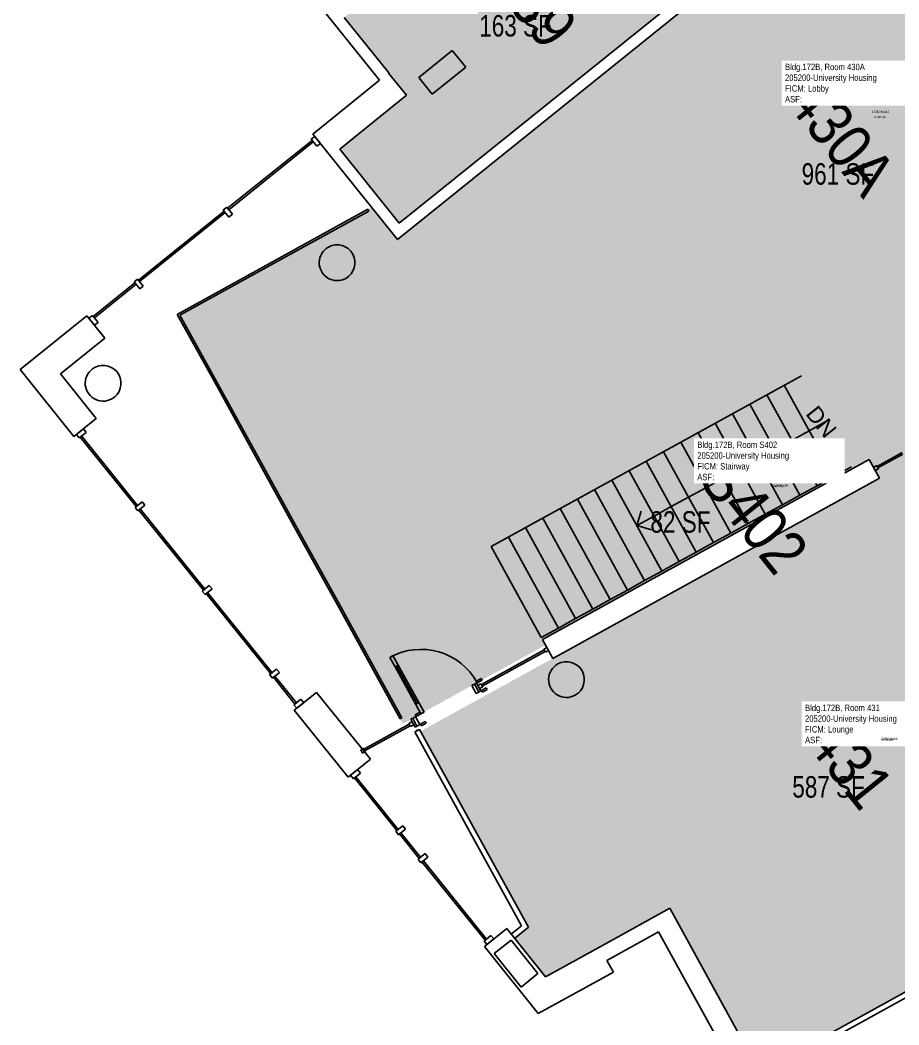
# Model space of a CAD drawing. Header units: inches. Extents: x 69233640 to 69235957, y 27660565 to 27663170.
# Drawn here: x 69234249 to 69234740, y 27661370 to 27661932 of the extents above; entities that cross this region are included whole.
import ezdxf
from ezdxf.enums import TextEntityAlignment as Align

# ---------------------------------------------------------------- set-up
doc = ezdxf.new("R2010")
doc.units = ezdxf.units.IN
doc.header["$LTSCALE"] = 100
doc.header["$MEASUREMENT"] = 0
for name, color, linetype in [('A-COLS', 5, 'CONTINUOUS'), ('A-DOOR', 2, 'CONTINUOUS'), ('A-FLOR', 3, 'CONTINUOUS'), ('A-GLAZ', 1, 'CONTINUOUS'), ('A-IDEN-RNUM', 7, 'CONTINUOUS'), ('A-IDEN-SNUM', 4, 'CONTINUOUS'), ('A-IDEN-VNUM', 4, 'CONTINUOUS'), ('A-WALL', 5, 'CONTINUOUS'), ('AREA-TEXT', 3, 'CONTINUOUS'), ('Rooms-Category-Color', 7, 'CONTINUOUS'), ('Rooms-College-Color', 7, 'CONTINUOUS'), ('Rooms-Department-Color', 7, 'CONTINUOUS'), ('Rooms-Division-Color', 7, 'CONTINUOUS'), ('Rooms-Information', 7, 'CONTINUOUS')]:
    doc.layers.add(name, color=color, linetype=linetype)
doc.styles.add('Arial', font='arial.ttf')
doc.styles.add('CP_AREA', font='arial.ttf', dxfattribs={"height": 15})
doc.styles.add('CP_ROOMSNUMBER', font='arial.ttf', dxfattribs={"height": 1})
doc.styles.add('CP_ROOMVNUMBER', font='arial.ttf', dxfattribs={"width": 0.85, "height": 0.075})

msp = doc.modelspace()

# ---------------------------------------------------------------- hatches: boundary and pattern name
at = {"layer": 'Rooms-Category-Color', "true_color": 0xadadad}
for points in [[(69234463.15, 27661538.79), (69234470.21, 27661542.67), (69234542.95, 27661582.76), (69234541.26, 27661585.82), (69234541.11, 27661585.82), (69234512.52, 27661637.78), (69234685.99, 27661733.23), (69234714.59, 27661681.34), (69234723.87, 27661686.45), (69234726.76, 27661681.2), (69234780.96, 27661711.11), (69234747.61, 27661771.71), (69234748.51, 27661772.2), (69234747.97, 27661773.19), (69234748.05, 27661773.24), (69234747.57, 27661774.11), (69234852.24, 27661831.7), (69234855.41, 27661833.45), (69234855.47, 27661833.48), (69234947.66, 27661884.2), (69234947.66, 27661884.2), (69235027.65, 27661928.21), (69235028.21, 27661928.49), (69235084.02, 27661956.92), (69235025.86, 27662062.59), (69234973.3, 27662033.67), (69234973.48, 27662033.34), (69234935.91, 27662012.67), (69234917.12, 27662036.03), (69234773.43, 27661922.69), (69234765.87, 27661932.09), (69234705.64, 27662006.94), (69234661.05, 27661971.07), (69234656.36, 27661967.29), (69234460.22, 27661809.45), (69234445.72, 27661827.47), (69234337.06, 27661767.59)], [(69234609.07, 27661937.56), (69234649.76, 27661970.3), (69234622.13, 27662004.65), (69234619.4, 27662002.46), (69234578.78, 27662052.94), (69234521.04, 27662006.48), (69234519, 27662004.84), (69234518.95, 27662004.8), (69234430.36, 27661933.52), (69234465.31, 27661890.08), (69234427.9, 27661859.98), (69234428.53, 27661859.2), (69234451.43, 27661830.74), (69234461.21, 27661818.59)], [(69234512.52, 27661637.78), (69234541.11, 27661585.82), (69234541.26, 27661585.82), (69234714.56, 27661681.32), (69234685.99, 27661733.23)]]:
    msp.add_hatch(color=253, dxfattribs=at).paths.add_polyline_path(points)
at = {"layer": 'Rooms-Category-Color', "true_color": 0xffe090}
msp.add_hatch(color=41, dxfattribs=at).paths.add_polyline_path([(69234908.49, 27661479.37), (69234805.75, 27661666.1), (69234800.31, 27661675.98), (69234800.29, 27661675.97), (69234796.3, 27661683.22), (69234780.96, 27661711.11), (69234726.76, 27661681.2), (69234729.66, 27661675.94), (69234547.05, 27661575.31), (69234473.05, 27661534.54), (69234533.4, 27661425.02), (69234525.63, 27661418.77), (69234542.9, 27661397.31), (69234573.15, 27661413.95), (69234573.15, 27661413.95), (69234604.91, 27661431.43), (69234612.47, 27661435.58), (69234662.77, 27661344.17)])
at = {"layer": 'Rooms-College-Color', "true_color": 0xadadad}
for points in [[(69234463.15, 27661538.79), (69234470.21, 27661542.67), (69234542.95, 27661582.76), (69234541.26, 27661585.82), (69234541.11, 27661585.82), (69234512.52, 27661637.78), (69234685.99, 27661733.23), (69234714.59, 27661681.34), (69234723.87, 27661686.45), (69234726.76, 27661681.2), (69234780.96, 27661711.11), (69234747.61, 27661771.71), (69234748.51, 27661772.2), (69234747.97, 27661773.19), (69234748.05, 27661773.24), (69234747.57, 27661774.11), (69234852.24, 27661831.7), (69234855.41, 27661833.45), (69234855.47, 27661833.48), (69234947.66, 27661884.2), (69234947.66, 27661884.2), (69235027.65, 27661928.21), (69235028.21, 27661928.49), (69235084.02, 27661956.92), (69235025.86, 27662062.59), (69234973.3, 27662033.67), (69234973.48, 27662033.34), (69234935.91, 27662012.67), (69234917.12, 27662036.03), (69234773.43, 27661922.69), (69234765.87, 27661932.09), (69234705.64, 27662006.94), (69234661.05, 27661971.07), (69234656.36, 27661967.29), (69234460.22, 27661809.45), (69234445.72, 27661827.47), (69234337.06, 27661767.59)], [(69234609.07, 27661937.56), (69234649.76, 27661970.3), (69234622.13, 27662004.65), (69234619.4, 27662002.46), (69234578.78, 27662052.94), (69234521.04, 27662006.48), (69234519, 27662004.84), (69234518.95, 27662004.8), (69234430.36, 27661933.52), (69234465.31, 27661890.08), (69234427.9, 27661859.98), (69234428.53, 27661859.2), (69234451.43, 27661830.74), (69234461.21, 27661818.59)], [(69234512.52, 27661637.78), (69234541.11, 27661585.82), (69234541.26, 27661585.82), (69234714.56, 27661681.32), (69234685.99, 27661733.23)], [(69234908.49, 27661479.37), (69234805.75, 27661666.1), (69234800.31, 27661675.98), (69234800.29, 27661675.97), (69234796.3, 27661683.22), (69234780.96, 27661711.11), (69234726.76, 27661681.2), (69234729.66, 27661675.94), (69234547.05, 27661575.31), (69234473.05, 27661534.54), (69234533.4, 27661425.02), (69234525.63, 27661418.77), (69234542.9, 27661397.31), (69234573.15, 27661413.95), (69234573.15, 27661413.95), (69234604.91, 27661431.43), (69234612.47, 27661435.58), (69234662.77, 27661344.17)]]:
    msp.add_hatch(color=253, dxfattribs=at).paths.add_polyline_path(points)
at = {"layer": 'Rooms-Department-Color', "true_color": 0xacacac}
for points in [[(69234463.15, 27661538.79), (69234470.21, 27661542.67), (69234542.95, 27661582.76), (69234541.26, 27661585.82), (69234541.11, 27661585.82), (69234512.52, 27661637.78), (69234685.99, 27661733.23), (69234714.59, 27661681.34), (69234723.87, 27661686.45), (69234726.76, 27661681.2), (69234780.96, 27661711.11), (69234747.61, 27661771.71), (69234748.51, 27661772.2), (69234747.97, 27661773.19), (69234748.05, 27661773.24), (69234747.57, 27661774.11), (69234852.24, 27661831.7), (69234855.41, 27661833.45), (69234855.47, 27661833.48), (69234947.66, 27661884.2), (69234947.66, 27661884.2), (69235027.65, 27661928.21), (69235028.21, 27661928.49), (69235084.02, 27661956.92), (69235025.86, 27662062.59), (69234973.3, 27662033.67), (69234973.48, 27662033.34), (69234935.91, 27662012.67), (69234917.12, 27662036.03), (69234773.43, 27661922.69), (69234765.87, 27661932.09), (69234705.64, 27662006.94), (69234661.05, 27661971.07), (69234656.36, 27661967.29), (69234460.22, 27661809.45), (69234445.72, 27661827.47), (69234337.06, 27661767.59)], [(69234609.07, 27661937.56), (69234649.76, 27661970.3), (69234622.13, 27662004.65), (69234619.4, 27662002.46), (69234578.78, 27662052.94), (69234521.04, 27662006.48), (69234519, 27662004.84), (69234518.95, 27662004.8), (69234430.36, 27661933.52), (69234465.31, 27661890.08), (69234427.9, 27661859.98), (69234428.53, 27661859.2), (69234451.43, 27661830.74), (69234461.21, 27661818.59)], [(69234512.52, 27661637.78), (69234541.11, 27661585.82), (69234541.26, 27661585.82), (69234714.56, 27661681.32), (69234685.99, 27661733.23)]]:
    msp.add_hatch(color=253, dxfattribs=at).paths.add_polyline_path(points)
at = {"layer": 'Rooms-Department-Color', "true_color": 0x604aed}
msp.add_hatch(color=173, dxfattribs=at).paths.add_polyline_path([(69234908.49, 27661479.37), (69234805.75, 27661666.1), (69234800.31, 27661675.98), (69234800.29, 27661675.97), (69234796.3, 27661683.22), (69234780.96, 27661711.11), (69234726.76, 27661681.2), (69234729.66, 27661675.94), (69234547.05, 27661575.31), (69234473.05, 27661534.54), (69234533.4, 27661425.02), (69234525.63, 27661418.77), (69234542.9, 27661397.31), (69234573.15, 27661413.95), (69234573.15, 27661413.95), (69234604.91, 27661431.43), (69234612.47, 27661435.58), (69234662.77, 27661344.17)])
at = {"layer": 'Rooms-Division-Color', "true_color": 0xadadad}
for points in [[(69234463.15, 27661538.79), (69234470.21, 27661542.67), (69234542.95, 27661582.76), (69234541.26, 27661585.82), (69234541.11, 27661585.82), (69234512.52, 27661637.78), (69234685.99, 27661733.23), (69234714.59, 27661681.34), (69234723.87, 27661686.45), (69234726.76, 27661681.2), (69234780.96, 27661711.11), (69234747.61, 27661771.71), (69234748.51, 27661772.2), (69234747.97, 27661773.19), (69234748.05, 27661773.24), (69234747.57, 27661774.11), (69234852.24, 27661831.7), (69234855.41, 27661833.45), (69234855.47, 27661833.48), (69234947.66, 27661884.2), (69234947.66, 27661884.2), (69235027.65, 27661928.21), (69235028.21, 27661928.49), (69235084.02, 27661956.92), (69235025.86, 27662062.59), (69234973.3, 27662033.67), (69234973.48, 27662033.34), (69234935.91, 27662012.67), (69234917.12, 27662036.03), (69234773.43, 27661922.69), (69234765.87, 27661932.09), (69234705.64, 27662006.94), (69234661.05, 27661971.07), (69234656.36, 27661967.29), (69234460.22, 27661809.45), (69234445.72, 27661827.47), (69234337.06, 27661767.59)], [(69234609.07, 27661937.56), (69234649.76, 27661970.3), (69234622.13, 27662004.65), (69234619.4, 27662002.46), (69234578.78, 27662052.94), (69234521.04, 27662006.48), (69234519, 27662004.84), (69234518.95, 27662004.8), (69234430.36, 27661933.52), (69234465.31, 27661890.08), (69234427.9, 27661859.98), (69234428.53, 27661859.2), (69234451.43, 27661830.74), (69234461.21, 27661818.59)], [(69234512.52, 27661637.78), (69234541.11, 27661585.82), (69234541.26, 27661585.82), (69234714.56, 27661681.32), (69234685.99, 27661733.23)]]:
    msp.add_hatch(color=253, dxfattribs=at).paths.add_polyline_path(points)
at = {"layer": 'Rooms-Division-Color', "true_color": 0x604aed}
msp.add_hatch(color=173, dxfattribs=at).paths.add_polyline_path([(69234908.49, 27661479.37), (69234805.75, 27661666.1), (69234800.31, 27661675.98), (69234800.29, 27661675.97), (69234796.3, 27661683.22), (69234780.96, 27661711.11), (69234726.76, 27661681.2), (69234729.66, 27661675.94), (69234547.05, 27661575.31), (69234473.05, 27661534.54), (69234533.4, 27661425.02), (69234525.63, 27661418.77), (69234542.9, 27661397.31), (69234573.15, 27661413.95), (69234573.15, 27661413.95), (69234604.91, 27661431.43), (69234612.47, 27661435.58), (69234662.77, 27661344.17)])

# ---------------------------------------------------------------- linework, layer by layer
at = {"layer": 'A-COLS', "lineweight": -3}
for p, q in [((69234490.77, 27661915.06), (69234472.07, 27661900.02)), ((69234498.3, 27661905.71), (69234490.77, 27661915.06)), ((69234479.6, 27661890.67), (69234498.3, 27661905.71)), ((69234472.07, 27661900.02), (69234479.6, 27661890.67)), ((69234523.64, 27661417.81), (69234514.3, 27661410.28)), ((69234538.69, 27661399.11), (69234523.64, 27661417.81)), ((69234514.3, 27661410.28), (69234529.34, 27661391.58)), ((69234529.34, 27661391.58), (69234538.69, 27661399.11))]:
    msp.add_line(p, q, dxfattribs=at)
for centre, start, end in [((69234426.42, 27661796.46), 298.8208, 118.8208), ((69234426.42, 27661796.46), 118.8208, 298.8208), ((69234295.64, 27661729.07), 298.8208, 118.8208), ((69234295.64, 27661729.07), 118.8208, 298.8208), ((69234554.64, 27661563.43), 118.8208, 298.8208), ((69234554.64, 27661563.43), 298.8208, 118.8208)]:
    msp.add_arc(centre, 10, start, end, dxfattribs=at)
at = {"layer": 'A-DOOR', "lineweight": -3}
for p, q in [((69234455.91, 27661575.87), (69234457.66, 27661576.84)), ((69234458.8, 27661570.61), (69234455.91, 27661575.87)), ((69234460.56, 27661571.58), (69234457.66, 27661576.84)), ((69234460.56, 27661571.58), (69234458.8, 27661570.61)), ((69234470.37, 27661549.59), (69234458.8, 27661570.61)), ((69234459.68, 27661571.1), (69234471.25, 27661550.07)), ((69234472.12, 27661550.55), (69234460.56, 27661571.58)), ((69234504.32, 27661562.56), (69234506.95, 27661564.01)), ((69234504.81, 27661561.68), (69234504.32, 27661562.56)), ((69234507.43, 27661563.13), (69234504.81, 27661561.68)), ((69234506.95, 27661564.01), (69234507.43, 27661563.13)), ((69234507.22, 27661557.3), (69234509.84, 27661558.75)), ((69234507.7, 27661556.43), (69234507.22, 27661557.3)), ((69234510.33, 27661557.87), (69234507.7, 27661556.43)), ((69234509.84, 27661558.75), (69234510.33, 27661557.87)), ((69234472.12, 27661550.55), (69234470.37, 27661549.59)), ((69234473.27, 27661544.33), (69234470.37, 27661549.59)), ((69234475.02, 27661545.29), (69234472.12, 27661550.55)), ((69234470.15, 27661543.76), (69234472.78, 27661545.21)), ((69234470.64, 27661542.88), (69234470.15, 27661543.76)), ((69234473.27, 27661544.33), (69234470.64, 27661542.88)), ((69234472.78, 27661545.21), (69234473.27, 27661544.33)), ((69234473.27, 27661544.33), (69234475.02, 27661545.29)), ((69234473.05, 27661538.5), (69234475.68, 27661539.95)), ((69234473.53, 27661537.63), (69234473.05, 27661538.5)), ((69234476.16, 27661539.07), (69234473.53, 27661537.63)), ((69234475.68, 27661539.95), (69234476.16, 27661539.07))]:
    msp.add_line(p, q, dxfattribs=at)
msp.add_arc((69234473.27, 27661544.33), 36, 28.8208, 118.8208, dxfattribs=at)
at = {"layer": 'A-FLOR', "lineweight": -3}
for p, q in [((69234512.52, 27661637.78), (69234685.99, 27661733.23)), ((69234676.36, 27661727.93), (69234704.32, 27661677.11)), ((69234666.72, 27661722.62), (69234694.68, 27661671.81)), ((69234657.08, 27661717.32), (69234685.04, 27661666.51)), ((69234647.44, 27661712.02), (69234675.4, 27661661.2)), ((69234637.81, 27661706.72), (69234665.77, 27661655.9)), ((69234690.34, 27661702.52), (69234699.97, 27661707.82)), ((69234628.17, 27661701.41), (69234656.13, 27661650.6)), ((69234680.7, 27661697.22), (69234690.34, 27661702.52)), ((69234618.53, 27661696.11), (69234646.49, 27661645.3)), ((69234671.06, 27661691.91), (69234680.7, 27661697.22)), ((69234608.89, 27661690.81), (69234636.85, 27661639.99)), ((69234661.42, 27661686.61), (69234671.06, 27661691.91)), ((69234599.26, 27661685.5), (69234627.22, 27661634.69)), ((69234651.79, 27661681.31), (69234661.42, 27661686.61)), ((69234704.32, 27661677.11), (69234713.95, 27661682.41)), ((69234589.62, 27661680.2), (69234617.58, 27661629.39)), ((69234642.15, 27661676.01), (69234651.79, 27661681.31)), ((69234694.68, 27661671.81), (69234704.32, 27661677.11)), ((69234579.98, 27661674.9), (69234607.94, 27661624.08)), ((69234632.51, 27661670.7), (69234642.15, 27661676.01)), ((69234685.04, 27661666.51), (69234694.68, 27661671.81)), ((69234570.34, 27661669.6), (69234598.3, 27661618.78)), ((69234622.87, 27661665.4), (69234632.51, 27661670.7)), ((69234675.4, 27661661.2), (69234685.04, 27661666.51)), ((69234560.71, 27661664.29), (69234588.67, 27661613.48)), ((69234603.6, 27661654.79), (69234613.24, 27661660.1)), ((69234613.24, 27661660.1), (69234622.87, 27661665.4)), ((69234665.77, 27661655.9), (69234675.4, 27661661.2)), ((69234551.07, 27661658.99), (69234579.03, 27661608.18)), ((69234593.96, 27661649.49), (69234596.33, 27661657.64)), ((69234593.96, 27661649.49), (69234603.6, 27661654.79)), ((69234656.13, 27661650.6), (69234665.77, 27661655.9)), ((69234541.43, 27661653.69), (69234569.39, 27661602.87)), ((69234593.96, 27661649.49), (69234602.11, 27661647.13)), ((69234646.49, 27661645.3), (69234656.13, 27661650.6)), ((69234522.16, 27661643.08), (69234550.12, 27661592.27)), ((69234531.79, 27661648.39), (69234559.76, 27661597.57)), ((69234636.85, 27661639.99), (69234646.49, 27661645.3)), ((69234512.52, 27661637.78), (69234540.48, 27661586.96)), ((69234627.22, 27661634.69), (69234636.85, 27661639.99)), ((69234617.58, 27661629.39), (69234627.22, 27661634.69)), ((69234607.94, 27661624.08), (69234617.58, 27661629.39)), ((69234598.3, 27661618.78), (69234607.94, 27661624.08)), ((69234588.67, 27661613.48), (69234598.3, 27661618.78)), ((69234579.03, 27661608.18), (69234588.67, 27661613.48)), ((69234569.39, 27661602.87), (69234579.03, 27661608.18)), ((69234559.76, 27661597.57), (69234569.39, 27661602.87)), ((69234550.12, 27661592.27), (69234559.76, 27661597.57)), ((69234540.48, 27661586.96), (69234550.12, 27661592.27))]:
    msp.add_line(p, q, dxfattribs=at)
at = {"layer": 'A-GLAZ', "lineweight": -3}
for p, q in [((69234412.44, 27661864.84), (69234365.24, 27661826.86)), ((69234365.87, 27661826.08), (69234413.07, 27661864.06)), ((69234413.92, 27661866.99), (69234411.97, 27661865.42)), ((69234411.97, 27661865.42), (69234415.11, 27661861.52)), ((69234413.07, 27661864.06), (69234412.44, 27661864.84)), ((69234417.06, 27661863.09), (69234413.92, 27661866.99)), ((69234415.11, 27661861.52), (69234417.06, 27661863.09)), ((69234363.29, 27661825.29), (69234315.38, 27661786.73)), ((69234316, 27661785.96), (69234363.92, 27661824.51)), ((69234363.92, 27661824.51), (69234363.29, 27661825.29)), ((69234365.24, 27661826.86), (69234365.87, 27661826.08)), ((69234313.43, 27661785.17), (69234290.12, 27661766.42)), ((69234290.75, 27661765.64), (69234314.06, 27661784.39)), ((69234314.06, 27661784.39), (69234313.43, 27661785.17)), ((69234315.38, 27661786.73), (69234316, 27661785.96)), ((69234290.12, 27661766.42), (69234290.75, 27661765.64)), ((69234284.59, 27661703.59), (69234280.69, 27661700.46)), ((69234280.69, 27661700.46), (69234282.26, 27661698.51)), ((69234282.26, 27661698.51), (69234286.16, 27661701.64)), ((69234283.62, 27661699.6), (69234282.85, 27661698.98)), ((69234314.85, 27661660.79), (69234283.62, 27661699.6)), ((69234286.16, 27661701.64), (69234284.59, 27661703.59)), ((69234282.85, 27661698.98), (69234314.07, 27661660.17)), ((69234742.23, 27661690.3), (69234728.27, 27661682.6)), ((69234728.76, 27661681.73), (69234742.71, 27661689.43)), ((69234728.03, 27661683.04), (69234726.28, 27661682.07)), ((69234729, 27661681.29), (69234728.03, 27661683.04)), ((69234728.27, 27661682.6), (69234728.76, 27661681.73)), ((69234726.28, 27661682.07), (69234727.25, 27661680.32)), ((69234727.25, 27661680.32), (69234729, 27661681.29)), ((69234314.07, 27661660.17), (69234314.85, 27661660.79)), ((69234316.42, 27661658.85), (69234315.64, 27661658.22)), ((69234315.64, 27661658.22), (69234351.69, 27661613.42)), ((69234352.46, 27661614.05), (69234316.42, 27661658.85)), ((69234351.69, 27661613.42), (69234352.46, 27661614.05)), ((69234354.03, 27661612.1), (69234353.25, 27661611.47)), ((69234353.25, 27661611.47), (69234389.3, 27661566.67)), ((69234390.08, 27661567.3), (69234354.03, 27661612.1)), ((69234542.16, 27661580.04), (69234507.08, 27661560.71)), ((69234507.56, 27661559.83), (69234542.64, 27661579.17)), ((69234542.64, 27661579.17), (69234542.16, 27661580.04)), ((69234389.3, 27661566.67), (69234390.08, 27661567.3)), ((69234391.64, 27661565.35), (69234390.87, 27661564.73)), ((69234390.87, 27661564.73), (69234402.88, 27661549.79)), ((69234403.66, 27661550.42), (69234391.64, 27661565.35)), ((69234507.08, 27661560.71), (69234507.56, 27661559.83)), ((69234402.88, 27661549.79), (69234403.66, 27661550.42)), ((69234466.79, 27661538.51), (69234441.66, 27661524.66)), ((69234442.14, 27661523.78), (69234467.28, 27661537.63)), ((69234467.28, 27661537.63), (69234466.79, 27661538.51)), ((69234441.42, 27661525.1), (69234439.67, 27661524.13)), ((69234439.67, 27661524.13), (69234440.63, 27661522.38)), ((69234440.63, 27661522.38), (69234442.38, 27661523.35)), ((69234442.38, 27661523.35), (69234441.42, 27661525.1)), ((69234441.66, 27661524.66), (69234442.14, 27661523.78)), ((69234437.85, 27661513.11), (69234433.96, 27661509.98)), ((69234433.96, 27661509.98), (69234435.52, 27661508.03)), ((69234435.52, 27661508.03), (69234439.42, 27661511.16)), ((69234436.89, 27661509.12), (69234436.11, 27661508.5)), ((69234436.11, 27661508.5), (69234459.77, 27661479.09)), ((69234460.55, 27661479.71), (69234436.89, 27661509.12)), ((69234439.42, 27661511.16), (69234437.85, 27661513.11)), ((69234459.77, 27661479.09), (69234460.55, 27661479.71)), ((69234462.12, 27661477.77), (69234461.34, 27661477.14)), ((69234461.34, 27661477.14), (69234472.31, 27661463.5)), ((69234473.09, 27661464.13), (69234462.12, 27661477.77)), ((69234472.31, 27661463.5), (69234473.09, 27661464.13)), ((69234474.66, 27661462.18), (69234473.88, 27661461.56)), ((69234473.88, 27661461.56), (69234509.14, 27661417.73)), ((69234509.92, 27661418.36), (69234474.66, 27661462.18)), ((69234509.14, 27661417.73), (69234509.92, 27661418.36))]:
    msp.add_line(p, q, dxfattribs=at)
at = {"layer": 'A-GLAZ', "lineweight": -3, "extrusion": (0, 0, -1)}
for p, q in [((69234364.77, 27661827.44), (69234362.82, 27661825.87)), ((69234362.82, 27661825.87), (69234365.96, 27661821.98)), ((69234367.9, 27661823.54), (69234364.77, 27661827.44)), ((69234365.96, 27661821.98), (69234367.9, 27661823.54)), ((69234314.91, 27661787.32), (69234312.96, 27661785.75)), ((69234312.96, 27661785.75), (69234316.09, 27661781.86)), ((69234318.04, 27661783.42), (69234314.91, 27661787.32)), ((69234316.09, 27661781.86), (69234318.04, 27661783.42)), ((69234289.65, 27661767), (69234287.71, 27661765.43)), ((69234292.79, 27661763.1), (69234289.65, 27661767)), ((69234287.71, 27661765.43), (69234290.84, 27661761.54)), ((69234290.84, 27661761.54), (69234292.79, 27661763.1)), ((69234317.38, 27661662.83), (69234313.49, 27661659.7)), ((69234315.05, 27661657.75), (69234318.95, 27661660.88)), ((69234318.95, 27661660.88), (69234317.38, 27661662.83)), ((69234313.49, 27661659.7), (69234315.05, 27661657.75)), ((69234355, 27661616.09), (69234351.1, 27661612.95)), ((69234356.56, 27661614.14), (69234355, 27661616.09)), ((69234351.1, 27661612.95), (69234352.67, 27661611)), ((69234352.67, 27661611), (69234356.56, 27661614.14)), ((69234543.67, 27661581.44), (69234541.92, 27661580.48)), ((69234544.64, 27661579.69), (69234543.67, 27661581.44)), ((69234541.92, 27661580.48), (69234542.89, 27661578.73)), ((69234542.89, 27661578.73), (69234544.64, 27661579.69)), ((69234392.61, 27661569.34), (69234388.71, 27661566.2)), ((69234388.71, 27661566.2), (69234390.28, 27661564.26)), ((69234390.28, 27661564.26), (69234394.18, 27661567.39)), ((69234394.18, 27661567.39), (69234392.61, 27661569.34)), ((69234506.84, 27661561.15), (69234505.09, 27661560.18)), ((69234505.09, 27661560.18), (69234506.05, 27661558.43)), ((69234506.05, 27661558.43), (69234507.81, 27661559.4)), ((69234507.81, 27661559.4), (69234506.84, 27661561.15)), ((69234406.2, 27661552.45), (69234402.3, 27661549.32)), ((69234402.3, 27661549.32), (69234403.87, 27661547.37)), ((69234403.87, 27661547.37), (69234407.76, 27661550.51)), ((69234407.76, 27661550.51), (69234406.2, 27661552.45)), ((69234468.3, 27661539.91), (69234466.55, 27661538.95)), ((69234466.55, 27661538.95), (69234467.52, 27661537.2)), ((69234467.52, 27661537.2), (69234469.27, 27661538.16)), ((69234469.27, 27661538.16), (69234468.3, 27661539.91)), ((69234463.09, 27661481.75), (69234459.19, 27661478.62)), ((69234464.65, 27661479.8), (69234463.09, 27661481.75)), ((69234459.19, 27661478.62), (69234460.76, 27661476.67)), ((69234460.76, 27661476.67), (69234464.65, 27661479.8)), ((69234475.62, 27661466.17), (69234471.73, 27661463.03)), ((69234473.29, 27661461.09), (69234477.19, 27661464.22)), ((69234477.19, 27661464.22), (69234475.62, 27661466.17)), ((69234471.73, 27661463.03), (69234473.29, 27661461.09)), ((69234512.45, 27661420.4), (69234508.56, 27661417.26)), ((69234510.12, 27661415.31), (69234514.02, 27661418.45)), ((69234514.02, 27661418.45), (69234512.45, 27661420.4)), ((69234508.56, 27661417.26), (69234510.12, 27661415.31))]:
    msp.add_line(p, q, dxfattribs=at)
at = {"layer": 'A-WALL', "lineweight": -3}
for p, q in [((69234324.05, 27662055.27), (69234450.22, 27661898.47)), ((69234649.76, 27661970.3), (69234461.21, 27661818.59)), ((69234460.22, 27661809.45), (69234645.27, 27661958.34)), ((69234455.28, 27661902.54), (69234430.36, 27661933.52)), ((69234455.22, 27661902.49), (69234455.28, 27661902.54)), ((69234465.25, 27661890.02), (69234455.22, 27661902.49)), ((69234450.22, 27661898.47), (69234412.81, 27661868.37)), ((69234427.9, 27661859.98), (69234465.25, 27661890.02)), ((69234412.81, 27661868.37), (69234460.22, 27661809.45)), ((69234461.21, 27661818.59), (69234427.9, 27661859.98)), ((69234390.38, 27661796.97), (69234443.59, 27661826.29)), ((69234444.13, 27661825.31), (69234390.92, 27661795.98)), ((69234443.59, 27661826.29), (69234444.13, 27661825.31)), ((69234337.06, 27661767.59), (69234390.38, 27661796.97)), ((69234390.92, 27661795.98), (69234338.59, 27661767.15)), ((69234286.6, 27661766.81), (69234249.24, 27661736.76)), ((69234296.63, 27661754.35), (69234286.6, 27661766.81)), ((69234358, 27661729.6), (69234337.06, 27661767.59)), ((69234338.59, 27661767.15), (69234358.98, 27661730.14)), ((69234271.74, 27661734.32), (69234296.63, 27661754.35)), ((69234249.24, 27661736.76), (69234279.33, 27661699.36)), ((69234249.24, 27661736.76), (69234279.32, 27661699.37)), ((69234291.8, 27661709.39), (69234271.74, 27661734.32)), ((69234381.17, 27661687.56), (69234358, 27661729.6)), ((69234358.98, 27661730.14), (69234382.15, 27661688.1)), ((69234279.33, 27661699.36), (69234291.8, 27661709.39)), ((69234382.15, 27661688.1), (69234405.32, 27661646.06)), ((69234404.33, 27661645.52), (69234381.17, 27661687.56)), ((69234723.87, 27661686.45), (69234541.26, 27661585.82)), ((69234729.65, 27661675.94), (69234723.87, 27661686.45)), ((69234547.05, 27661575.31), (69234729.65, 27661675.94)), ((69234427.5, 27661603.48), (69234404.33, 27661645.52)), ((69234405.32, 27661646.06), (69234428.48, 27661604.02)), ((69234428.48, 27661604.02), (69234451.65, 27661561.99)), ((69234450.66, 27661561.44), (69234427.5, 27661603.48)), ((69234541.26, 27661585.82), (69234547.05, 27661575.31)), ((69234461.64, 27661541.52), (69234450.66, 27661561.44)), ((69234451.65, 27661561.99), (69234462.63, 27661542.06)), ((69234504.36, 27661561.5), (69234501.74, 27661560.05)), ((69234501.74, 27661560.05), (69234504.15, 27661555.67)), ((69234503.27, 27661560.89), (69234505.68, 27661556.51)), ((69234506.78, 27661557.12), (69234504.36, 27661561.5)), ((69234414.97, 27661556.31), (69234402.5, 27661546.28)), ((69234445.06, 27661518.91), (69234414.97, 27661556.31)), ((69234504.15, 27661555.67), (69234506.78, 27661557.12)), ((69234402.5, 27661546.28), (69234432.59, 27661508.88)), ((69234462.63, 27661542.06), (69234461.64, 27661541.52)), ((69234470.21, 27661542.67), (69234467.58, 27661541.23)), ((69234472.62, 27661538.29), (69234470.21, 27661542.67)), ((69234467.58, 27661541.23), (69234469.99, 27661536.85)), ((69234468.67, 27661541.83), (69234471.09, 27661537.45)), ((69234469.99, 27661536.85), (69234472.62, 27661538.29)), ((69234472.46, 27661535.61), (69234469.83, 27661534.17)), ((69234529.56, 27661425.78), (69234469.83, 27661534.17)), ((69234470.92, 27661535.05), (69234471.03, 27661535.11)), ((69234470.92, 27661535.05), (69234471.04, 27661534.83)), ((69234471.03, 27661535.11), (69234471.14, 27661535.17)), ((69234471.26, 27661534.95), (69234471.14, 27661535.17)), ((69234472.46, 27661535.61), (69234533.4, 27661425.02)), ((69234432.59, 27661508.88), (69234445.06, 27661518.91)), ((69234664.45, 27661345.09), (69234905.83, 27661477.91)), ((69234907.27, 27661475.28), (69234665.9, 27661342.47)), ((69234612.47, 27661435.58), (69234593.6, 27661425.2)), ((69234667.96, 27661334.74), (69234612.47, 27661435.58)), ((69234521.23, 27661424.25), (69234508.76, 27661414.22)), ((69234542.9, 27661397.31), (69234521.23, 27661424.25)), ((69234529.56, 27661425.78), (69234523.75, 27661421.11)), ((69234533.4, 27661425.02), (69234525.63, 27661418.77)), ((69234593.6, 27661425.2), (69234573.15, 27661413.95)), ((69234577.25, 27661406.51), (69234606.16, 27661422.41)), ((69234606.16, 27661422.41), (69234658.05, 27661328.11)), ((69234508.76, 27661414.22), (69234538.85, 27661376.82)), ((69234573.15, 27661413.95), (69234542.9, 27661397.31)), ((69234580.87, 27661399.93), (69234577.25, 27661406.51)), ((69234538.85, 27661376.82), (69234580.87, 27661399.93))]:
    msp.add_line(p, q, dxfattribs=at)

# ---------------------------------------------------------------- texts
at = {"layer": 'A-FLOR', "lineweight": -3, "style": 'Arial'}
msp.add_text('DN', height=9, rotation=308.8208, dxfattribs=at).set_placement((69234687.93, 27661711.83))
at = {"layer": 'A-IDEN-RNUM', "style": 'CP_ROOMSNUMBER'}
for s, p in [('0430-A0', (69234726.8, 27661877.25)), ('S402-00', (69234669.53, 27661670.86)), ('0431-00', (69234730.9, 27661529.15))]:
    msp.add_text(s, height=1.2, dxfattribs=at).set_placement(p)
at = {"layer": 'A-IDEN-SNUM', "lineweight": -3, "style": 'CP_ROOMSNUMBER'}
for s, p in [('172B0430A0', (69234725.27, 27661880.16)), ('172BS40200', (69234668.83, 27661671.44)), ('172B043100', (69234730.19, 27661529.72))]:
    msp.add_text(s, height=1.2, dxfattribs=at).set_placement(p)
at = {"layer": 'A-IDEN-VNUM', "lineweight": -3, "style": 'CP_ROOMVNUMBER', "width": 0.85}
for s, p in [('439', (69234536.74, 27661941.57)), ('430A', (69234708.52, 27661866.68)), ('S402', (69234659.47, 27661655.5)), ('431', (69234713.43, 27661516.24))]:
    msp.add_text(s, height=25.2, rotation=308.8208, dxfattribs=at).set_placement(p, align=Align.MIDDLE_CENTER)
at = {"layer": 'AREA-TEXT', "lineweight": -3, "style": 'CP_AREA', "width": 0.75}
for s, p in [('163 SF', (69234526.15, 27661928.88)), ('961 SF', (69234706.36, 27661846.07)), ('82 SF', (69234618.33, 27661651.57)), ('587 SF', (69234701.13, 27661503.46))]:
    msp.add_text(s, height=12, dxfattribs=at).set_placement(p, align=Align.MIDDLE_CENTER)

# ---------------------------------------------------------------- next in the draw order: texts
at = {"layer": 'Rooms-Information', "char_height": 3.6, "width": 80.64, "attachment_point": 7, "style": 'CP_ROOMVNUMBER', "bg_fill": 3, "box_fill_scale": 1.5, "bg_fill_color": 256, "bg_fill_true_color": 13158600, "bg_fill_transparency": 0}
for s, insert in [('Bldg.172B, Room 430A^M^J205200-University Housing^M^JFICM: Lobby^M^JASF: ', (69234676.78, 27661886.02)), ('Bldg.172B, Room S402^M^J205200-University Housing^M^JFICM: Stairway^M^JASF: ', (69234627.75, 27661674.82)), ('Bldg.172B, Room 431^M^J205200-University Housing^M^JFICM: Lounge^M^JASF: ', (69234687.97, 27661527.79))]:
    msp.add_mtext(s, dxfattribs=dict(at, insert=insert))

doc.saveas('drawing.dxf')
